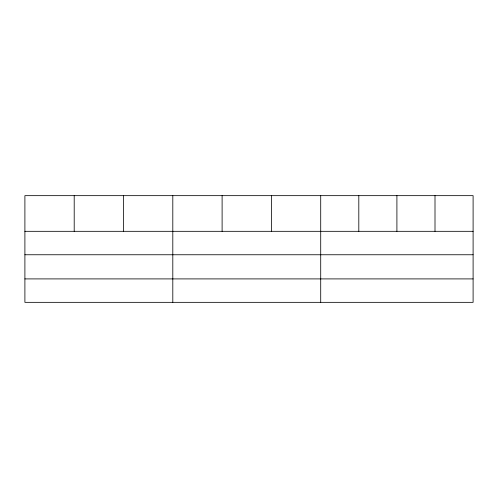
<?xml version="1.0" encoding="UTF-8"?>
<svg xmlns="http://www.w3.org/2000/svg" width="498" height="498" viewBox="0 0 498 498"><rect width="100%" height="100%" fill="white"/><g stroke="black" fill="none" stroke-linecap="round" stroke-linejoin="round"><path stroke-width="0.75" d="M473.1 254.758L473.1 195.658L24.9 195.658L24.9 302.342L473.1 302.342L473.1 254.758L24.9 254.758M24.9 231.321L473.1 231.321M24.9 278.905L473.1 278.905M435.003 195.658L435.003 231.321M396.906 195.658L396.906 231.321M358.809 195.658L358.809 231.321M320.712 195.658L320.712 302.342M271.41 195.658L271.41 231.321M222.108 195.658L222.108 231.321M172.806 195.658L172.806 302.342M123.504 195.658L123.504 231.321M74.202 195.658L74.202 231.321"/></g></svg>
